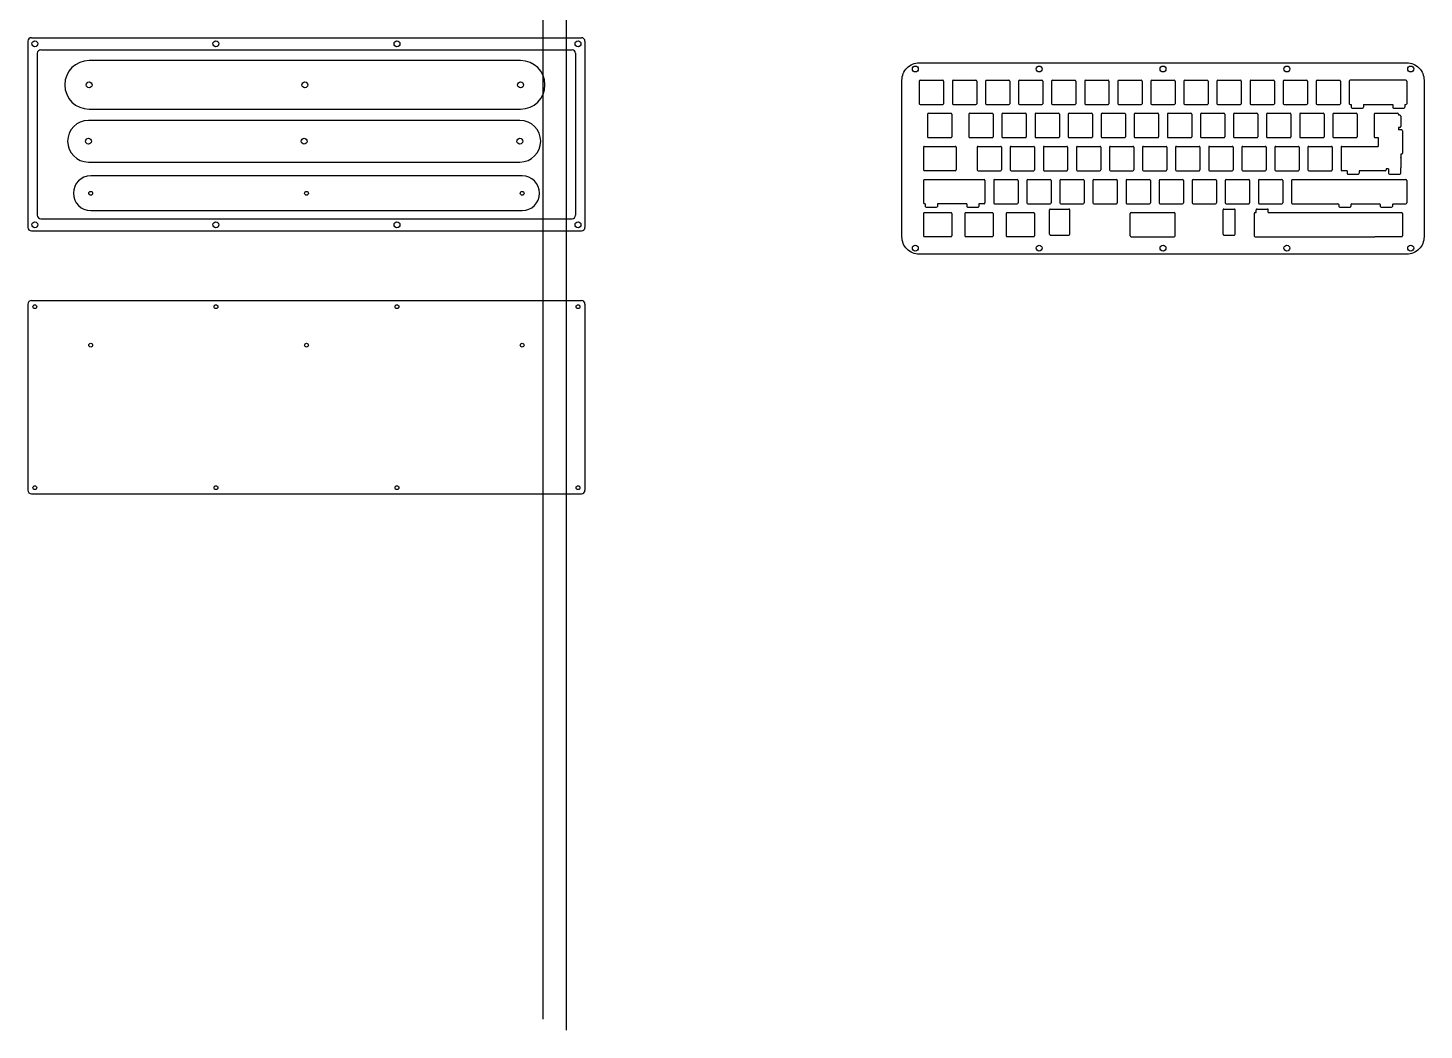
# Model space of a CAD drawing. Header units: millimetres. Extents: x 0 to 804, y -298 to 765.
# Drawn here: x 0 to 804, y -298 to 280 of the extents above; entities that cross this region are included whole.
import ezdxf

# ---------------------------------------------------------------- set-up
doc = ezdxf.new("R2010")
doc.units = ezdxf.units.MM
doc.layers.add('Case', color=240, linetype='Continuous')
doc.layers.add('Ref', color=150, linetype='Continuous')

# ---------------------------------------------------------------- blocks, each defined once
blk = doc.blocks.new('*U30')
at = {"layer": 'Case'}
blk.add_circle((0, 0), 1.1, dxfattribs=at)
blk = doc.blocks.new('*U31')
at = {"color": 0, "linetype": 'ByBlock', "lineweight": -2, "transparency": 16777216}
for p in [(0, 0), (104.27, 0), (208.53, 0), (312.8, 0)]:
    blk.add_blockref('*U30', p, dxfattribs=at)
blk = doc.blocks.new('*U32')
at = {"layer": 'Case'}
blk.add_circle((0, 0), 1.1, dxfattribs=at)
blk = doc.blocks.new('*U33')
at = {"color": 0, "linetype": 'ByBlock', "lineweight": -2, "transparency": 16777216}
for p in [(0, 0), (104.27, 0), (208.53, 0), (312.8, 0)]:
    blk.add_blockref('*U32', p, dxfattribs=at)
blk = doc.blocks.new('*U42')
at = {"layer": 'Case'}
blk.add_circle((0, 0), 1.7, dxfattribs=at)
blk = doc.blocks.new('*U43')
at = {"color": 0, "linetype": 'ByBlock', "lineweight": -2, "transparency": 16777216}
for p in [(0, 0), (104.27, 0), (208.53, 0), (312.8, 0)]:
    blk.add_blockref('*U42', p, dxfattribs=at)
blk = doc.blocks.new('*U44')
at = {"layer": 'Case'}
blk.add_circle((0, 0), 1.7, dxfattribs=at)
blk = doc.blocks.new('*U45')
at = {"layer": 'Case', "color": 0, "linetype": 'ByBlock', "lineweight": -2, "transparency": 16777216}
for p in [(0, 0), (104.27, 0), (208.53, 0), (312.8, 0)]:
    blk.add_blockref('*U44', p, dxfattribs=at)
blk = doc.blocks.new('*U46')
at = {"layer": 'Case'}
blk.add_circle((0, 0), 1.1, dxfattribs=at)
blk = doc.blocks.new('*U47')
at = {"layer": 'Case', "color": 0, "linetype": 'ByBlock', "lineweight": -2, "transparency": 16777216}
for p in [(0, 0), (124.2401, 0), (248.4802, 0)]:
    blk.add_blockref('*U46', p, dxfattribs=at)

msp = doc.modelspace()

# ---------------------------------------------------------------- linework, layer by layer
at = {"layer": 'Case'}
for p, q in [((2, 273.91), (310.92, 273.91)), ((310.92, 273.91), (318.8, 273.91)), ((0, 271.91), (0, 164.66)), ((7.41, 266.91), (310.92, 266.91)), ((310.92, 266.91), (313.39, 266.91)), ((320.8, 271.91), (320.8, 164.66)), ((5.41, 264.91), (5.41, 171.66)), ((283.73, 260.75), (35.25, 260.75)), ((315.39, 264.91), (315.39, 171.66)), ((283.33, 226.29), (34.85, 226.29)), ((35.25, 232.75), (283.73, 232.75)), ((34.85, 202.29), (283.33, 202.29)), ((284.64, 194.3), (36.16, 194.3)), ((7.41, 169.66), (313.39, 169.66)), ((36.16, 174.3), (284.64, 174.3)), ((2, 162.66), (318.8, 162.66)), ((2, 122.46), (318.8, 122.46)), ((0, 120.46), (0, 13.21)), ((320.8, 120.46), (320.8, 13.21)), ((2, 11.21), (318.8, 11.21))]:
    msp.add_line(p, q, dxfattribs=at)
for centre, radius in [((35.25, 246.75), 1.7), ((159.49, 246.75), 1.7), ((283.73, 246.75), 1.7), ((34.85, 214.29), 1.7), ((159.09, 214.29), 1.7), ((283.33, 214.29), 1.7), ((36.16, 184.3), 1.1), ((160.4, 184.3), 1.1), ((284.64, 184.3), 1.1)]:
    msp.add_circle(centre, radius, dxfattribs=at)
for centre, radius, start, end in [((2, 271.91), 2, 90, 180), ((318.8, 271.91), 2, 0, 90), ((7.41, 264.91), 2, 90, 180), ((313.39, 264.91), 2, 0, 90), ((35.25, 246.75), 14, 90, 270), ((283.73, 246.75), 14, 270, 90), ((34.85, 214.29), 12, 90, 270), ((283.33, 214.29), 12, 270, 90), ((36.16, 184.3), 10, 90, 270), ((284.64, 184.3), 10, 270, 90), ((7.41, 171.66), 2, 180, 270), ((313.39, 171.66), 2, 270, 0), ((2, 164.66), 2, 180, 270), ((318.8, 164.66), 2, 270, 0), ((2, 120.46), 2, 90, 180), ((318.8, 120.46), 2, 0, 90), ((2, 13.21), 2, 180, 270), ((318.8, 13.21), 2, 270, 0)]:
    msp.add_arc(centre, radius, start, end, dxfattribs=at)
at = {"layer": 'Ref'}
for p, q in [((309.92, 560.03), (309.92, -297.7)), ((296.62, 551.45), (296.62, -291.46)), ((513.83, 249.4), (526.83, 249.4)), ((532.88, 249.4), (545.88, 249.4)), ((551.93, 249.4), (564.93, 249.4)), ((570.98, 249.4), (583.98, 249.4)), ((590.03, 249.4), (603.03, 249.4)), ((609.08, 249.4), (622.08, 249.4)), ((628.13, 249.4), (641.13, 249.4)), ((647.18, 249.4), (660.18, 249.4)), ((666.23, 249.4), (679.23, 249.4)), ((685.28, 249.4), (698.28, 249.4)), ((704.33, 249.4), (717.33, 249.4)), ((723.38, 249.4), (736.38, 249.4)), ((742.43, 249.4), (755.43, 249.4)), ((793.53, 249.4), (761.48, 249.4)), ((513.33, 248.9), (513.33, 235.9)), ((527.33, 248.9), (527.33, 235.9)), ((532.38, 248.9), (532.38, 235.9)), ((546.38, 248.9), (546.38, 235.9)), ((551.43, 248.9), (551.43, 235.9)), ((565.43, 248.9), (565.43, 235.9)), ((570.48, 248.9), (570.48, 235.9)), ((584.48, 248.9), (584.48, 235.9)), ((589.53, 248.9), (589.53, 235.9)), ((603.53, 248.9), (603.53, 235.9)), ((608.58, 248.9), (608.58, 235.9)), ((622.58, 248.9), (622.58, 235.9)), ((627.63, 248.9), (627.63, 235.9)), ((641.63, 248.9), (641.63, 235.9)), ((646.68, 248.9), (646.68, 235.9)), ((660.68, 248.9), (660.68, 235.9)), ((665.73, 248.9), (665.73, 235.9)), ((679.73, 248.9), (679.73, 235.9)), ((684.78, 248.9), (684.78, 235.9)), ((698.78, 248.9), (698.78, 235.9)), ((703.83, 248.9), (703.83, 235.9)), ((717.83, 248.9), (717.83, 235.9)), ((722.88, 248.9), (722.88, 235.9)), ((736.88, 248.9), (736.88, 235.9)), ((741.93, 248.9), (741.93, 235.9)), ((755.93, 248.9), (755.93, 235.9)), ((760.98, 248.9), (760.98, 235.9)), ((794.03, 248.9), (794.03, 235.9)), ((513.83, 235.4), (526.83, 235.4)), ((532.88, 235.4), (545.88, 235.4)), ((551.93, 235.4), (564.93, 235.4)), ((570.98, 235.4), (583.98, 235.4)), ((590.03, 235.4), (603.03, 235.4)), ((609.08, 235.4), (622.08, 235.4)), ((628.13, 235.4), (641.13, 235.4)), ((647.18, 235.4), (660.18, 235.4)), ((666.23, 235.4), (679.23, 235.4)), ((685.28, 235.4), (698.28, 235.4)), ((704.33, 235.4), (717.33, 235.4)), ((723.38, 235.4), (736.38, 235.4)), ((742.43, 235.4), (755.43, 235.4)), ((761.48, 235.4), (762.07, 235.4)), ((762.07, 235.4), (762.07, 233.9)), ((762.57, 233.4), (768.57, 233.4)), ((769.07, 235.4), (769.07, 233.9)), ((769.07, 235.4), (785.95, 235.4)), ((785.95, 235.4), (785.95, 233.9)), ((786.45, 233.4), (792.45, 233.4)), ((792.95, 235.4), (792.95, 233.9)), ((792.95, 235.4), (793.53, 235.4)), ((518.1, 229.85), (518.1, 216.85)), ((518.6, 230.35), (531.6, 230.35)), ((532.1, 229.85), (532.1, 216.85)), ((541.91, 229.85), (541.91, 216.85)), ((542.41, 230.35), (555.41, 230.35)), ((555.91, 229.85), (555.91, 216.85)), ((560.96, 229.85), (560.96, 216.85)), ((561.46, 230.35), (574.46, 230.35)), ((574.96, 229.85), (574.96, 216.85)), ((580.01, 229.85), (580.01, 216.85)), ((580.51, 230.35), (593.51, 230.35)), ((594.01, 229.85), (594.01, 216.85)), ((599.06, 229.85), (599.06, 216.85)), ((599.56, 230.35), (612.56, 230.35)), ((613.06, 229.85), (613.06, 216.85)), ((618.11, 229.85), (618.11, 216.85)), ((618.61, 230.35), (631.61, 230.35)), ((632.11, 229.85), (632.11, 216.85)), ((637.16, 229.85), (637.16, 216.85)), ((637.66, 230.35), (650.66, 230.35)), ((651.16, 229.85), (651.16, 216.85)), ((656.21, 229.85), (656.21, 216.85)), ((656.71, 230.35), (669.71, 230.35)), ((670.21, 229.85), (670.21, 216.85)), ((675.26, 229.85), (675.26, 216.85)), ((675.76, 230.35), (688.76, 230.35)), ((689.26, 229.85), (689.26, 216.85)), ((694.31, 229.85), (694.31, 216.85)), ((694.81, 230.35), (707.81, 230.35)), ((708.31, 229.85), (708.31, 216.85)), ((713.36, 229.85), (713.36, 216.85)), ((713.86, 230.35), (726.86, 230.35)), ((727.36, 229.85), (727.36, 216.85)), ((732.41, 229.85), (732.41, 216.85)), ((732.91, 230.35), (745.91, 230.35)), ((746.41, 229.85), (746.41, 216.85)), ((751.46, 229.85), (751.46, 216.85)), ((751.96, 230.35), (764.96, 230.35)), ((765.46, 229.85), (765.46, 216.85)), ((775.27, 229.85), (775.27, 216.85)), ((775.77, 230.35), (788.77, 230.35)), ((789.27, 229.85), (789.27, 229.26)), ((790.15, 229.26), (789.27, 229.26)), ((790.65, 228.76), (790.65, 222.76)), ((789.27, 222.26), (789.27, 220.82)), ((790.15, 222.26), (789.27, 222.26)), ((791.15, 220.82), (789.27, 220.82)), ((791.65, 220.32), (791.65, 207.32)), ((515.72, 210.8), (515.72, 197.8)), ((516.22, 211.3), (533.98, 211.3)), ((518.6, 216.35), (531.6, 216.35)), ((534.48, 210.8), (534.48, 197.8)), ((542.41, 216.35), (555.41, 216.35)), ((546.67, 210.8), (546.67, 197.8)), ((547.17, 211.3), (560.17, 211.3)), ((560.67, 210.8), (560.67, 197.8)), ((561.46, 216.35), (574.46, 216.35)), ((565.72, 210.8), (565.72, 197.8)), ((566.22, 211.3), (579.22, 211.3)), ((579.72, 210.8), (579.72, 197.8)), ((580.51, 216.35), (593.51, 216.35)), ((584.77, 210.8), (584.77, 197.8)), ((585.27, 211.3), (598.27, 211.3)), ((598.77, 210.8), (598.77, 197.8)), ((599.56, 216.35), (612.56, 216.35)), ((603.82, 210.8), (603.82, 197.8)), ((604.32, 211.3), (617.32, 211.3)), ((617.82, 210.8), (617.82, 197.8)), ((618.61, 216.35), (631.61, 216.35)), ((622.87, 210.8), (622.87, 197.8)), ((623.37, 211.3), (636.37, 211.3)), ((636.87, 210.8), (636.87, 197.8)), ((637.66, 216.35), (650.66, 216.35)), ((641.92, 210.8), (641.92, 197.8)), ((642.42, 211.3), (655.42, 211.3)), ((655.92, 210.8), (655.92, 197.8)), ((656.71, 216.35), (669.71, 216.35)), ((660.97, 210.8), (660.97, 197.8)), ((661.47, 211.3), (674.47, 211.3)), ((674.97, 210.8), (674.97, 197.8)), ((675.76, 216.35), (688.76, 216.35)), ((680.02, 210.8), (680.02, 197.8)), ((680.52, 211.3), (693.52, 211.3)), ((694.02, 210.8), (694.02, 197.8)), ((694.81, 216.35), (707.81, 216.35)), ((699.07, 210.8), (699.07, 197.8)), ((699.57, 211.3), (712.57, 211.3)), ((713.07, 210.8), (713.07, 197.8)), ((713.86, 216.35), (726.86, 216.35)), ((718.12, 210.8), (718.12, 197.8)), ((718.62, 211.3), (731.62, 211.3)), ((732.12, 210.8), (732.12, 197.8)), ((732.91, 216.35), (745.91, 216.35)), ((737.17, 210.8), (737.17, 197.8)), ((737.67, 211.3), (750.67, 211.3)), ((751.17, 210.8), (751.17, 197.8)), ((751.96, 216.35), (764.96, 216.35)), ((756.22, 210.8), (756.22, 197.8)), ((756.72, 211.3), (777.65, 211.3)), ((775.77, 216.35), (777.65, 216.35)), ((777.65, 216.35), (777.65, 211.3)), ((791.15, 206.82), (790.57, 206.82)), ((790.57, 206.82), (790.57, 205.17)), ((790.65, 204.89), (790.65, 198.89)), ((533.98, 197.3), (516.22, 197.3)), ((547.17, 197.3), (560.17, 197.3)), ((566.22, 197.3), (579.22, 197.3)), ((585.27, 197.3), (598.27, 197.3)), ((604.32, 197.3), (617.32, 197.3)), ((623.37, 197.3), (636.37, 197.3)), ((642.42, 197.3), (655.42, 197.3)), ((661.47, 197.3), (674.47, 197.3)), ((680.52, 197.3), (693.52, 197.3)), ((699.57, 197.3), (712.57, 197.3)), ((718.62, 197.3), (731.62, 197.3)), ((737.67, 197.3), (750.67, 197.3)), ((759.69, 197.3), (756.72, 197.3)), ((759.69, 197.3), (759.69, 195.8)), ((760.19, 195.3), (766.19, 195.3)), ((766.69, 197.3), (766.69, 195.8)), ((781.63, 197.3), (766.69, 197.3)), ((783.57, 198.39), (782.13, 198.39)), ((782.13, 198.39), (782.13, 197.8)), ((783.57, 198.39), (783.57, 195.8)), ((784.07, 195.3), (790.07, 195.3)), ((790.57, 195.8), (790.57, 198.6)), ((515.72, 191.75), (515.72, 178.75)), ((516.22, 192.25), (550.65, 192.25)), ((551.15, 191.75), (551.15, 178.75)), ((556.2, 191.75), (556.2, 178.75)), ((556.7, 192.25), (569.7, 192.25)), ((570.2, 191.75), (570.2, 178.75)), ((575.25, 191.75), (575.25, 178.75)), ((575.75, 192.25), (588.75, 192.25)), ((589.25, 191.75), (589.25, 178.75)), ((594.3, 191.75), (594.3, 178.75)), ((594.8, 192.25), (607.8, 192.25)), ((608.3, 191.75), (608.3, 178.75)), ((613.35, 191.75), (613.35, 178.75)), ((613.85, 192.25), (626.85, 192.25)), ((627.35, 191.75), (627.35, 178.75)), ((632.4, 191.75), (632.4, 178.75)), ((632.9, 192.25), (645.9, 192.25)), ((646.4, 191.75), (646.4, 178.75)), ((651.45, 191.75), (651.45, 178.75)), ((651.95, 192.25), (664.95, 192.25)), ((665.45, 191.75), (665.45, 178.75)), ((670.5, 191.75), (670.5, 178.75)), ((671, 192.25), (684, 192.25)), ((684.5, 191.75), (684.5, 178.75)), ((689.55, 191.75), (689.55, 178.75)), ((690.05, 192.25), (703.05, 192.25)), ((703.55, 191.75), (703.55, 178.75)), ((708.6, 191.75), (708.6, 178.75)), ((709.1, 192.25), (722.1, 192.25)), ((722.6, 191.75), (722.6, 178.75)), ((727.65, 191.75), (727.65, 178.75)), ((728.15, 192.25), (780.53, 192.25)), ((780.53, 192.25), (793.53, 192.25)), ((794.03, 191.75), (794.03, 178.75)), ((516.8, 178.25), (516.22, 178.25)), ((516.8, 178.25), (516.8, 176.75)), ((523.8, 178.25), (523.8, 176.75)), ((540.68, 178.25), (523.8, 178.25)), ((540.68, 178.25), (540.68, 176.75)), ((547.68, 178.25), (547.68, 176.75)), ((550.65, 178.25), (547.68, 178.25)), ((556.7, 178.25), (569.7, 178.25)), ((575.75, 178.25), (588.75, 178.25)), ((594.8, 178.25), (607.8, 178.25)), ((613.85, 178.25), (626.85, 178.25)), ((632.9, 178.25), (645.9, 178.25)), ((651.95, 178.25), (664.95, 178.25)), ((671, 178.25), (684, 178.25)), ((690.05, 178.25), (703.05, 178.25)), ((709.1, 178.25), (722.1, 178.25)), ((728.15, 178.25), (754.43, 178.25)), ((754.93, 177.75), (754.93, 176.75)), ((761.93, 177.75), (761.93, 176.75)), ((762.43, 178.25), (778.3, 178.25)), ((778.8, 177.75), (778.8, 176.75)), ((785.8, 177.75), (785.8, 176.75)), ((786.3, 178.25), (793.53, 178.25)), ((515.72, 172.7), (515.72, 159.7)), ((516.22, 173.2), (531.6, 173.2)), ((517.3, 176.25), (523.3, 176.25)), ((532.1, 172.7), (532.1, 159.7)), ((539.53, 172.7), (539.53, 159.7)), ((540.03, 173.2), (555.41, 173.2)), ((541.18, 176.25), (547.18, 176.25)), ((555.91, 172.7), (555.91, 159.7)), ((563.34, 172.7), (563.34, 159.7)), ((563.84, 173.2), (579.22, 173.2)), ((579.72, 172.7), (579.72, 159.7)), ((588.28, 160.7), (588.28, 174.7)), ((588.78, 175.2), (599.53, 175.2)), ((600.03, 160.7), (600.03, 174.7)), ((634.78, 159.7), (634.78, 172.7)), ((635.28, 173.2), (660.18, 173.2)), ((660.68, 159.7), (660.68, 172.7)), ((688.28, 160.7), (688.28, 174.7)), ((688.78, 175.2), (694.78, 175.2)), ((695.28, 160.7), (695.28, 174.7)), ((706.22, 172.7), (706.22, 159.7)), ((706.72, 173.2), (707.33, 173.2)), ((707.33, 173.2), (707.33, 174.7)), ((707.83, 175.2), (713.83, 175.2)), ((714.33, 173.2), (714.33, 174.7)), ((714.33, 173.2), (775.77, 173.2)), ((755.43, 176.25), (761.43, 176.25)), ((775.77, 173.2), (791.15, 173.2)), ((779.3, 176.25), (785.3, 176.25)), ((791.65, 172.7), (791.65, 159.7)), ((531.6, 159.2), (516.22, 159.2)), ((555.41, 159.2), (540.03, 159.2)), ((579.22, 159.2), (563.84, 159.2)), ((588.78, 160.2), (599.53, 160.2)), ((635.28, 159.2), (660.18, 159.2)), ((688.78, 160.2), (694.78, 160.2)), ((706.72, 159.2), (775.77, 159.2)), ((791.15, 159.2), (775.77, 159.2))]:
    msp.add_line(p, q, dxfattribs=at)
msp.add_lwpolyline([(794.03, 259.4, -0.414214), (804.03, 249.4), (804.03, 159.2, -0.414214), (794.03, 149.2), (513.33, 149.2, -0.414214), (503.33, 159.2), (503.33, 249.4, -0.414214), (513.33, 259.4)], format="xyb", close=True, dxfattribs=at)
for centre in [(511.04, 255.9), (511.04, 255.9), (582.36, 255.9), (582.36, 255.9), (653.69, 255.9), (653.69, 255.9), (725.01, 255.9), (725.01, 255.9), (796.34, 255.9), (796.34, 255.9), (511.04, 152.7), (511.04, 152.7), (582.36, 152.7), (582.36, 152.7), (653.69, 152.7), (653.69, 152.7), (725.01, 152.7), (725.01, 152.7), (796.34, 152.7), (796.34, 152.7)]:
    msp.add_circle(centre, 1.7, dxfattribs=at)
for centre, start, end in [((513.83, 248.9), 90, 180), ((526.83, 248.9), 0, 90), ((532.88, 248.9), 90, 180), ((545.88, 248.9), 0, 90), ((551.93, 248.9), 90, 180), ((564.93, 248.9), 0, 90), ((570.98, 248.9), 90, 180), ((583.98, 248.9), 0, 90), ((590.03, 248.9), 90, 180), ((603.03, 248.9), 0, 90), ((609.08, 248.9), 90, 180), ((622.08, 248.9), 0, 90), ((628.13, 248.9), 90, 180), ((641.13, 248.9), 0, 90), ((647.18, 248.9), 90, 180), ((660.18, 248.9), 0, 90), ((666.23, 248.9), 90, 180), ((679.23, 248.9), 0, 90), ((685.28, 248.9), 90, 180), ((698.28, 248.9), 0, 90), ((704.33, 248.9), 90, 180), ((717.33, 248.9), 0, 90), ((723.38, 248.9), 90, 180), ((736.38, 248.9), 0, 90), ((742.43, 248.9), 90, 180), ((755.43, 248.9), 0, 90), ((761.48, 248.9), 90, 180), ((793.53, 248.9), 0, 90), ((513.83, 235.9), 180, 270), ((526.83, 235.9), 270, 0), ((532.88, 235.9), 180, 270), ((545.88, 235.9), 270, 0), ((551.93, 235.9), 180, 270), ((564.93, 235.9), 270, 0), ((570.98, 235.9), 180, 270), ((583.98, 235.9), 270, 0), ((590.03, 235.9), 180, 270), ((603.03, 235.9), 270, 0), ((609.08, 235.9), 180, 270), ((622.08, 235.9), 270, 0), ((628.13, 235.9), 180, 270), ((641.13, 235.9), 270, 0), ((647.18, 235.9), 180, 270), ((660.18, 235.9), 270, 0), ((666.23, 235.9), 180, 270), ((679.23, 235.9), 270, 0), ((685.28, 235.9), 180, 270), ((698.28, 235.9), 270, 0), ((704.33, 235.9), 180, 270), ((717.33, 235.9), 270, 0), ((723.38, 235.9), 180, 270), ((736.38, 235.9), 270, 0), ((742.43, 235.9), 180, 270), ((755.43, 235.9), 270, 0), ((761.48, 235.9), 180, 270), ((762.57, 233.9), 180, 270), ((768.57, 233.9), 270, 0), ((786.45, 233.9), 180, 270), ((792.45, 233.9), 270, 0), ((793.53, 235.9), 270, 0), ((518.6, 229.85), 90, 180), ((531.6, 229.85), 0, 90), ((542.41, 229.85), 90, 180), ((555.41, 229.85), 0, 90), ((561.46, 229.85), 90, 180), ((574.46, 229.85), 0, 90), ((580.51, 229.85), 90, 180), ((593.51, 229.85), 0, 90), ((599.56, 229.85), 90, 180), ((612.56, 229.85), 0, 90), ((618.61, 229.85), 90, 180), ((631.61, 229.85), 0, 90), ((637.66, 229.85), 90, 180), ((650.66, 229.85), 0, 90), ((656.71, 229.85), 90, 180), ((669.71, 229.85), 0, 90), ((675.76, 229.85), 90, 180), ((688.76, 229.85), 0, 90), ((694.81, 229.85), 90, 180), ((707.81, 229.85), 0, 90), ((713.86, 229.85), 90, 180), ((726.86, 229.85), 0, 90), ((732.91, 229.85), 90, 180), ((745.91, 229.85), 0, 90), ((751.96, 229.85), 90, 180), ((764.96, 229.85), 0, 90), ((775.77, 229.85), 90, 180), ((788.77, 229.85), 0, 90), ((790.15, 228.76), 0, 90), ((790.15, 222.76), 270, 0), ((791.15, 220.32), 0, 90), ((516.22, 210.8), 90, 180), ((518.6, 216.85), 180, 270), ((531.6, 216.85), 270, 0), ((533.98, 210.8), 0, 90), ((542.41, 216.85), 180, 270), ((547.17, 210.8), 90, 180), ((555.41, 216.85), 270, 0), ((560.17, 210.8), 0, 90), ((561.46, 216.85), 180, 270), ((566.22, 210.8), 90, 180), ((574.46, 216.85), 270, 0), ((579.22, 210.8), 0, 90), ((580.51, 216.85), 180, 270), ((585.27, 210.8), 90, 180), ((593.51, 216.85), 270, 0), ((598.27, 210.8), 0, 90), ((599.56, 216.85), 180, 270), ((604.32, 210.8), 90, 180), ((612.56, 216.85), 270, 0), ((617.32, 210.8), 0, 90), ((618.61, 216.85), 180, 270), ((623.37, 210.8), 90, 180), ((631.61, 216.85), 270, 0), ((636.37, 210.8), 0, 90), ((637.66, 216.85), 180, 270), ((642.42, 210.8), 90, 180), ((650.66, 216.85), 270, 0), ((655.42, 210.8), 0, 90), ((656.71, 216.85), 180, 270), ((661.47, 210.8), 90, 180), ((669.71, 216.85), 270, 0), ((674.47, 210.8), 0, 90), ((675.76, 216.85), 180, 270), ((680.52, 210.8), 90, 180), ((688.76, 216.85), 270, 0), ((693.52, 210.8), 0, 90), ((694.81, 216.85), 180, 270), ((699.57, 210.8), 90, 180), ((707.81, 216.85), 270, 0), ((712.57, 210.8), 0, 90), ((713.86, 216.85), 180, 270), ((718.62, 210.8), 90, 180), ((726.86, 216.85), 270, 0), ((731.62, 210.8), 0, 90), ((732.91, 216.85), 180, 270), ((737.67, 210.8), 90, 180), ((745.91, 216.85), 270, 0), ((750.67, 210.8), 0, 90), ((751.96, 216.85), 180, 270), ((756.72, 210.8), 90, 180), ((764.96, 216.85), 270, 0), ((775.77, 216.85), 180, 270), ((790.15, 204.89), 0, 34.30999), ((791.15, 207.32), 270, 0), ((516.22, 197.8), 180, 270), ((533.98, 197.8), 270, 0), ((547.17, 197.8), 180, 270), ((560.17, 197.8), 270, 0), ((566.22, 197.8), 180, 270), ((579.22, 197.8), 270, 0), ((585.27, 197.8), 180, 270), ((598.27, 197.8), 270, 0), ((604.32, 197.8), 180, 270), ((617.32, 197.8), 270, 0), ((623.37, 197.8), 180, 270), ((636.37, 197.8), 270, 0), ((642.42, 197.8), 180, 270), ((655.42, 197.8), 270, 0), ((661.47, 197.8), 180, 270), ((674.47, 197.8), 270, 0), ((680.52, 197.8), 180, 270), ((693.52, 197.8), 270, 0), ((699.57, 197.8), 180, 270), ((712.57, 197.8), 270, 0), ((718.62, 197.8), 180, 270), ((731.62, 197.8), 270, 0), ((737.67, 197.8), 180, 270), ((750.67, 197.8), 270, 0), ((756.72, 197.8), 180, 270), ((760.19, 195.8), 180, 270), ((766.19, 195.8), 270, 0), ((781.63, 197.8), 270, 0), ((784.07, 195.8), 180, 270), ((790.07, 195.8), 270, 0), ((790.15, 198.89), 325.69001, 0), ((516.22, 191.75), 90, 180), ((550.65, 191.75), 0, 90), ((556.7, 191.75), 90, 180), ((569.7, 191.75), 0, 90), ((575.75, 191.75), 90, 180), ((588.75, 191.75), 0, 90), ((594.8, 191.75), 90, 180), ((607.8, 191.75), 0, 90), ((613.85, 191.75), 90, 180), ((626.85, 191.75), 0, 90), ((632.9, 191.75), 90, 180), ((645.9, 191.75), 0, 90), ((651.95, 191.75), 90, 180), ((664.95, 191.75), 0, 90), ((671, 191.75), 90, 180), ((684, 191.75), 0, 90), ((690.05, 191.75), 90, 180), ((703.05, 191.75), 0, 90), ((709.1, 191.75), 90, 180), ((722.1, 191.75), 0, 90), ((728.15, 191.75), 90, 180), ((793.53, 191.75), 0, 90), ((516.22, 178.75), 180, 270), ((550.65, 178.75), 270, 0), ((556.7, 178.75), 180, 270), ((569.7, 178.75), 270, 0), ((575.75, 178.75), 180, 270), ((588.75, 178.75), 270, 0), ((594.8, 178.75), 180, 270), ((607.8, 178.75), 270, 0), ((613.85, 178.75), 180, 270), ((626.85, 178.75), 270, 0), ((632.9, 178.75), 180, 270), ((645.9, 178.75), 270, 0), ((651.95, 178.75), 180, 270), ((664.95, 178.75), 270, 0), ((671, 178.75), 180, 270), ((684, 178.75), 270, 0), ((690.05, 178.75), 180, 270), ((703.05, 178.75), 270, 0), ((709.1, 178.75), 180, 270), ((722.1, 178.75), 270, 0), ((728.15, 178.75), 180, 270), ((754.43, 177.75), 0, 90), ((762.43, 177.75), 90, 180), ((778.3, 177.75), 0, 90), ((786.3, 177.75), 90, 180), ((793.53, 178.75), 270, 0), ((516.22, 172.7), 90, 180), ((517.3, 176.75), 180, 270), ((523.3, 176.75), 270, 0), ((531.6, 172.7), 0, 90), ((540.03, 172.7), 90, 180), ((541.18, 176.75), 180, 270), ((547.18, 176.75), 270, 0), ((555.41, 172.7), 0, 90), ((563.84, 172.7), 90, 180), ((579.22, 172.7), 0, 90), ((588.78, 174.7), 90, 180), ((599.53, 174.7), 0, 90), ((635.28, 172.7), 90, 180), ((660.18, 172.7), 0, 90), ((688.78, 174.7), 90, 180), ((694.78, 174.7), 0, 90), ((706.72, 172.7), 90, 180), ((707.83, 174.7), 90, 180), ((713.83, 174.7), 0, 90), ((755.43, 176.75), 180, 270), ((761.43, 176.75), 270, 0), ((779.3, 176.75), 180, 270), ((785.3, 176.75), 270, 0), ((791.15, 172.7), 0, 90), ((516.22, 159.7), 180, 270), ((531.6, 159.7), 270, 0), ((540.03, 159.7), 180, 270), ((555.41, 159.7), 270, 0), ((563.84, 159.7), 180, 270), ((579.22, 159.7), 270, 0), ((588.78, 160.7), 180, 270), ((599.53, 160.7), 270, 0), ((635.28, 159.7), 180, 270), ((660.18, 159.7), 270, 0), ((688.78, 160.7), 180, 270), ((694.78, 160.7), 270, 0), ((706.72, 159.7), 180, 270), ((791.15, 159.7), 270, 0)]:
    msp.add_arc(centre, 0.5, start, end, dxfattribs=at)

# ---------------------------------------------------------------- block references
for name, p in [('*U43', (4, 270.41)), ('*U31', (4, 118.96)), ('*U33', (4, 14.71))]:
    msp.add_blockref(name, p)
at = {"layer": 'Case'}
for name, p in [('*U45', (4, 166.16)), ('*U47', (36.16, 96.83))]:
    msp.add_blockref(name, p, dxfattribs=at)

doc.saveas('drawing.dxf')
